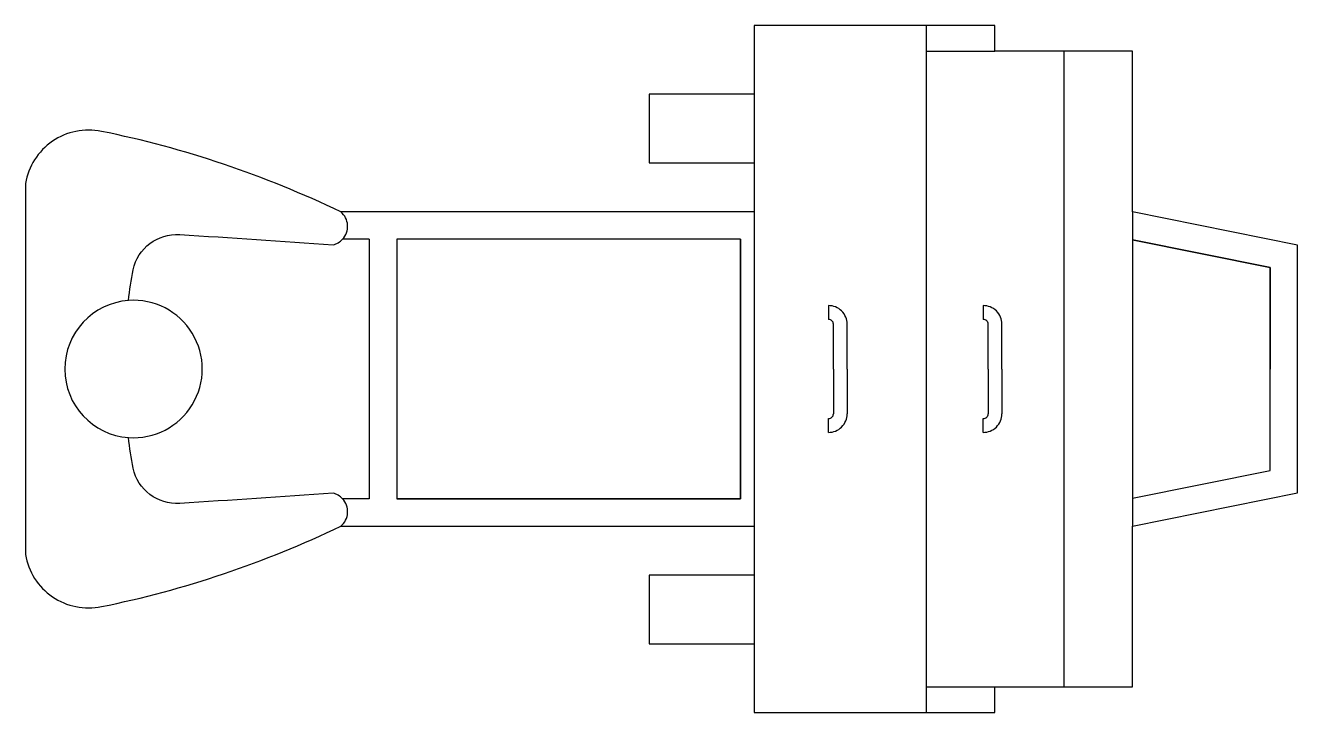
# Model space of a CAD drawing. Extents: x 19.82 to 21.67, y 10.16 to 11.16.
import ezdxf

# ---------------------------------------------------------------- set-up
doc = ezdxf.new("R2010")
doc.units = 0
doc.layers.get('0').update_dxf_attribs({"linetype": 'CONTINUOUS'})
doc.layers.add('CONTORXXNP----00', color=255, linetype='CONTINUOUS')

msp = doc.modelspace()

# ---------------------------------------------------------------- linework, layer by layer
at = {"color": 0}
for p, q in [((21.1288, 11.1564), (21.1288, 10.1564)), ((21.1288, 11.1188), (21.2288, 11.1188)), ((21.3288, 11.1188), (21.3288, 10.1941)), ((20.8788, 11.0564), (20.8788, 10.9564)), ((20.8788, 10.8853), (20.8788, 10.4276)), ((21.4288, 10.8853), (21.4288, 10.4276)), ((20.3188, 10.8453), (20.28, 10.8453)), ((20.3188, 10.8453), (20.3188, 10.4676)), ((20.3588, 10.8453), (20.3588, 10.4676)), ((20.8588, 10.8453), (20.3588, 10.8453)), ((20.8588, 10.8453), (20.8588, 10.4676)), ((20.9866, 10.7487), (20.9868, 10.7287)), ((21.2116, 10.7487), (21.2118, 10.7287)), ((20.9938, 10.6564), (20.9938, 10.7217)), ((21.0138, 10.6564), (21.0138, 10.7217)), ((21.2188, 10.6564), (21.2188, 10.7217)), ((21.2388, 10.6564), (21.2388, 10.7217)), ((20.9938, 10.6564), (20.9938, 10.5912)), ((21.0138, 10.6564), (21.0138, 10.5912)), ((21.2188, 10.6564), (21.2188, 10.5912)), ((21.2388, 10.6564), (21.2388, 10.5912)), ((20.9866, 10.5642), (20.9868, 10.5842)), ((21.2116, 10.5642), (21.2118, 10.5842)), ((20.3188, 10.4676), (20.28, 10.4676)), ((20.8588, 10.4676), (20.3588, 10.4676)), ((20.8788, 10.3564), (20.8788, 10.2564)), ((21.1288, 10.1941), (21.2288, 10.1941))]:
    msp.add_line(p, q, dxfattribs=at)
for points in [[(20.2771, 10.4276), (20.8788, 10.4276), (20.8788, 10.3564), (20.7258, 10.3564), (20.7258, 10.2564), (20.8788, 10.2564), (20.8788, 10.1564), (21.2288, 10.1564), (21.2288, 10.1941), (21.4288, 10.1941), (21.4288, 10.4276), (21.6688, 10.4762), (21.6688, 10.6564), (21.6688, 10.8367), (21.4288, 10.8853), (21.4288, 11.1188), (21.2288, 11.1188), (21.2288, 11.1564), (20.8788, 11.1564), (20.8788, 11.0564), (20.7258, 11.0564), (20.7258, 10.9564), (20.8788, 10.9564), (20.8788, 10.8853), (20.2771, 10.8853)], [(21.4288, 10.8445), (21.6288, 10.804), (21.6288, 10.6564)], [(21.4288, 10.4684), (21.6288, 10.5089), (21.6288, 10.6564)]]:
    msp.add_lwpolyline(points, dxfattribs=at)
for points in [[(20.2776, 10.885, 0.062087), (19.9293, 11.0023, 0.424159), (19.8188, 10.9264), (19.8188, 10.6564), (19.8188, 10.3864, 0.424159), (19.9293, 10.3106, 0.062087), (20.2776, 10.4278, 0.62126)], [(20.28, 10.8453, 0.430825), (20.2776, 10.885, 0.062087)], [(20.28, 10.4676, 0.150226), (20.2661, 10.4756, -0.001749), (20.0432, 10.4608, -0.371395), (19.9755, 10.512, -0.030361), (19.9688, 10.5567, 1.075015), (19.9688, 10.7562, -0.030361), (19.9755, 10.8009, -0.371395), (20.0432, 10.8521, -0.001749), (20.2661, 10.8373, 0.150226), (20.28, 10.8453, 0.062087)], [(20.2776, 10.4278, 0.430825), (20.28, 10.4676, -0.001749)]]:
    msp.add_lwpolyline(points, format="xyb", dxfattribs=at)
for centre, radius, start, end in [((19.976, 10.6564), 0.1, 94.1409, 265.8591), ((20.9869, 10.7218), 0.0269, 359.776, 90.7417), ((21.2119, 10.7218), 0.0269, 359.776, 90.7417), ((20.9869, 10.7218), 0.0069, 359.776, 90.7417), ((21.2119, 10.7218), 0.0069, 359.776, 90.7417), ((20.9869, 10.5911), 0.0269, 269.2583, 0.224), ((20.9869, 10.5911), 0.0069, 269.2583, 0.224), ((21.2119, 10.5911), 0.0269, 269.2583, 0.224), ((21.2119, 10.5911), 0.0069, 269.2583, 0.224)]:
    msp.add_arc(centre, radius, start, end, dxfattribs=at)
at = {"layer": 'CONTORXXNP----00'}
for p, q in [((20.3188, 10.8453), (20.28, 10.8453)), ((20.3188, 10.8453), (20.3188, 10.4676)), ((20.3188, 10.4676), (20.28, 10.4676))]:
    msp.add_line(p, q, dxfattribs=at)
msp.add_lwpolyline([(20.2771, 10.4276), (20.8788, 10.4276), (20.8788, 10.3564), (20.7258, 10.3564), (20.7258, 10.2564), (20.8788, 10.2564), (20.8788, 10.1564), (21.2288, 10.1564), (21.2288, 10.1941), (21.4288, 10.1941), (21.4288, 10.4276), (21.6688, 10.4762), (21.6688, 10.6564), (21.6688, 10.8367), (21.4288, 10.8853), (21.4288, 11.1188), (21.2288, 11.1188), (21.2288, 11.1564), (20.8788, 11.1564), (20.8788, 11.0564), (20.7258, 11.0564), (20.7258, 10.9564), (20.8788, 10.9564), (20.8788, 10.8853), (20.2771, 10.8853)], dxfattribs=at)
for points in [[(20.2776, 10.885, 0.062087), (19.9293, 11.0023, 0.424159), (19.8188, 10.9264), (19.8188, 10.6564), (19.8188, 10.3864, 0.424159), (19.9293, 10.3106, 0.062087), (20.2776, 10.4278, 0.62126)], [(20.28, 10.4676, 0.150226), (20.2661, 10.4756, -0.001749), (20.0432, 10.4608, -0.371395), (19.9755, 10.512, -0.030361), (19.9688, 10.5567, 1.075015), (19.9688, 10.7562, -0.030361), (19.9755, 10.8009, -0.371395), (20.0432, 10.8521, -0.001749), (20.2661, 10.8373, 0.150226), (20.28, 10.8453, 0.062087)]]:
    msp.add_lwpolyline(points, format="xyb", dxfattribs=at)
for points in [[(20.8588, 10.8453), (20.3588, 10.8453), (20.3588, 10.4676), (20.8588, 10.4676)], [(21.4288, 10.8445), (21.4288, 10.4684), (21.6288, 10.5089), (21.6288, 10.804)]]:
    msp.add_lwpolyline(points, close=True, dxfattribs=at)

doc.saveas('drawing.dxf')
